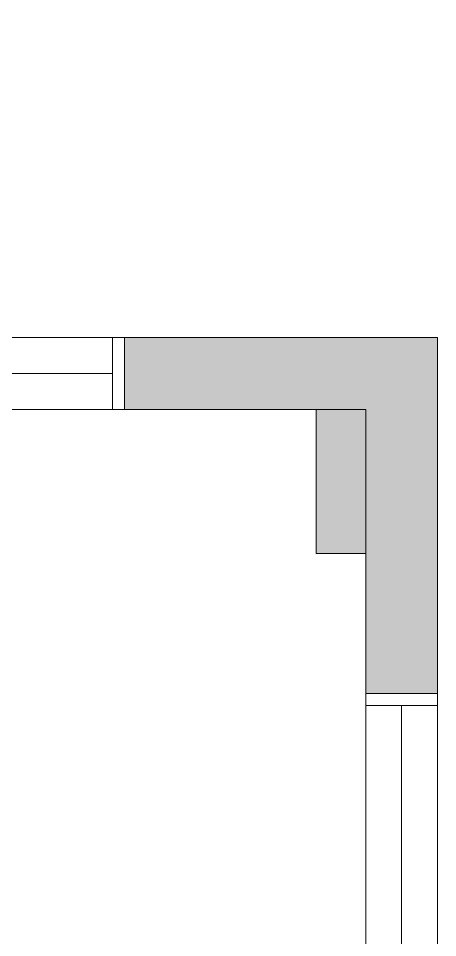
# Model space of a CAD drawing. Header units: inches. Extents: x 0 to 1536, y 72 to 1354.
# Drawn here: x 1466.3 to 1536.2, y 616.4 to 769.7 of the extents above; entities that cross this region are included whole.
import ezdxf

# ---------------------------------------------------------------- set-up
doc = ezdxf.new("R2010")
doc.units = ezdxf.units.IN
doc.header["$MEASUREMENT"] = 0
for name, color, linetype, lineweight in [('1600 K ST 6th Floor-Clean-REVISED_dwg', 8, 'Continuous', 9), ('A-COLS', 52, 'Continuous', 13), ('A-Glaz-Exst', 7, 'Continuous', 9), ('A-WALL', 113, 'Continuous', 13), ('A-WALL-PATT', 111, 'Continuous', 13)]:
    doc.layers.add(name, color=color, linetype=linetype, lineweight=lineweight)

# ---------------------------------------------------------------- blocks, each defined once
blk = doc.blocks.new('perimeter columns - perimeter columns-7228800-Level XX  POWER _ SIGNAL')
at = {"layer": 'A-COLS', "lineweight": 9}
h = blk.add_hatch(color=7, dxfattribs=at)
h.paths.add_polyline_path([(12, 84), (59, 84), (59, 94), (12, 94)], flags=0)
h.paths.add_polyline_path([(115, 84), (173, 84), (173, 94), (115, 94)], flags=0)
h.paths.add_polyline_path([(229, 84), (287, 84), (287, 94), (229, 94)], flags=0)
h.paths.add_polyline_path([(401, 84), (401, 94), (343, 94), (343, 84)], flags=0)
h.paths.add_polyline_path([(457, 84), (515, 84), (515, 94), (457, 94)], flags=0)
h.paths.add_polyline_path([(1184.95, 84), (1184.95, 94), (1159.95, 94), (1159.95, 84), (1179.07, 84)], flags=0)
h.paths.add_polyline_path([(1056.95, 84), (1079.95, 84), (1079.95, 94), (1056.95, 94)], flags=0)
h.paths.add_polyline_path([(1305.95, 84), (1305.95, 94), (1287.95, 94), (1287.95, 84), (1303.33, 84)], flags=0)
h.paths.add_polyline_path([(571, 84), (629, 84), (629, 94), (571, 94)], flags=0)
h.paths.add_polyline_path([(1390.51, 84), (1421.51, 84), (1426.24, 85.3), (1422.09, 94), (1390.51, 94)], flags=0)
h.paths.add_polyline_path([(953.33, 84), (953.95, 84), (953.95, 94), (931.95, 94), (931.95, 84), (941.03, 84)], flags=0)
h.paths.add_polyline_path([(685, 84), (743.95, 84), (743.95, 94), (685, 94), (685, 90.18)], flags=0)
h.paths.add_polyline_path([(838.95, 84), (838.95, 94), (819.95, 94), (819.95, 84), (832.82, 84)], flags=0)
h.paths.add_polyline_path([(1523.01, 178.61), (1524.2, 182.34), (1524.2, 206.47), (1515.95, 206.47), (1515.95, 182.29), (1519.44, 180.47)], flags=0)
h.paths.add_polyline_path([(1515.95, 318.22), (1524.2, 318.22), (1524.2, 348.22), (1515.95, 348.22), (1515.95, 345.4)], flags=0)
h.paths.add_polyline_path([(1524.2, 436.04), (1524.2, 456.04), (1515.95, 456.04), (1515.95, 436.04)], flags=0)
h.paths.add_polyline_path([(1524.2, 551.04), (1524.2, 569.54), (1515.95, 569.54), (1515.95, 551.04)], flags=0)
h.paths.add_polyline_path([(1524.2, 680.5), (1524.2, 704.5), (1515.95, 704.5), (1515.95, 680.5)], flags=0)
h.paths.add_polyline_path([(562.49, 696.5), (574.9, 696.5), (574.9, 704.5), (560.9, 704.5), (560.9, 769.75), (547.9, 769.75), (547.9, 696.5), (560.9, 696.5)], flags=0)
h.paths.add_polyline_path([(1287.27, 696.5), (1301.45, 696.5), (1301.45, 704.5), (1270.45, 704.5), (1270.45, 696.5), (1274.69, 696.5)], flags=0)
h.paths.add_polyline_path([(932.2, 696.5), (952.2, 696.5), (952.2, 704.5), (932.2, 704.5), (932.2, 698.78)], flags=0)
h.paths.add_polyline_path([(832.82, 696.5), (833.7, 696.5), (833.7, 704.5), (815.2, 704.5), (815.2, 696.5), (823.75, 696.5)], flags=0)
h.paths.add_polyline_path([(1410.45, 696.5), (1410.45, 704.5), (1385.45, 704.5), (1385.45, 696.5), (1410.4, 696.5)], flags=0)
h.paths.add_polyline_path([(739.8, 696.5), (739.8, 704.5), (722.81, 704.5), (722.81, 696.5)], flags=0)
h.paths.add_polyline_path([(1182.95, 696.5), (1182.95, 704.5), (1159.7, 704.5), (1159.7, 696.5), (1179.83, 696.5)], flags=0)
h.paths.add_polyline_path([(1075.7, 696.5), (1075.7, 704.5), (1049.7, 704.5), (1049.7, 696.5)], flags=0)
at = {"layer": 'A-COLS', "color": 8, "lineweight": 20}
for p, q in [((1515.95, 704.5), (1515.95, 680.5)), ((1524.2, 704.5), (1515.95, 704.5)), ((1524.2, 680.5), (1524.2, 704.5)), ((1515.95, 680.5), (1524.2, 680.5))]:
    blk.add_line(p, q, dxfattribs=at)
blk = doc.blocks.new('1600 K ST 6th Floor-Clean-REVISED_dwg-7023626-Level XX  POWER _ SIGNAL')
at = {"layer": 'A-Glaz-Exst'}
for p, q in [((1425.95, 716.5), (1483.95, 716.5)), ((1425.95, 704.5), (1483.95, 704.5)), ((1481.95, 704.5), (1483.95, 704.5)), ((1524.2, 655.12), (1524.2, 657.12)), ((1524.2, 601.12), (1524.2, 657.12)), ((1536.2, 601.12), (1536.2, 657.12))]:
    blk.add_line(p, q, dxfattribs=at)
at = {"layer": 'A-Glaz-Exst', "flags": 128}
for points in [[(1483.95, 716.5), (1481.95, 716.5), (1481.95, 704.5)], [(1481.95, 710.5), (1481.95, 710.5), (1427.96, 710.5), (1427.95, 710.5), (1481.95, 710.5), (1481.95, 710.5), (1427.95, 710.5), (1427.95, 710.5)], [(1536.2, 657.12), (1536.2, 655.12), (1524.2, 655.12)], [(1530.2, 603.12), (1530.2, 603.12), (1530.2, 655.12), (1530.2, 655.12), (1530.2, 603.12), (1530.2, 603.13), (1530.2, 655.12)]]:
    blk.add_lwpolyline(points, dxfattribs=at)

msp = doc.modelspace()

# ---------------------------------------------------------------- hatches: boundary and pattern name
at = {"layer": 'A-WALL-PATT', "lineweight": 9}
for points in [[(1524.2, 704.5), (1536.2, 704.5), (1536.2, 716.5), (1483.95, 716.5), (1483.95, 704.5)], [(1524.2, 657.12), (1536.2, 657.12), (1536.2, 704.5), (1524.2, 704.5), (1524.2, 659.52)]]:
    msp.add_hatch(color=7, dxfattribs=at).paths.add_polyline_path(points, flags=0)

# ---------------------------------------------------------------- linework, layer by layer
at = {"layer": 'A-WALL', "color": 8, "lineweight": 20}
for p, q in [((1536.2, 716.5), (1483.95, 716.5)), ((1483.95, 716.5), (1483.95, 704.5)), ((1536.2, 657.12), (1536.2, 716.5)), ((1483.95, 704.5), (1524.2, 704.5)), ((1524.2, 704.5), (1524.2, 657.12)), ((1524.2, 657.12), (1536.2, 657.12))]:
    msp.add_line(p, q, dxfattribs=at)

# ---------------------------------------------------------------- block references
at = {"layer": '1600 K ST 6th Floor-Clean-REVISED_dwg', "color": 7}
msp.add_blockref('1600 K ST 6th Floor-Clean-REVISED_dwg-7023626-Level XX  POWER _ SIGNAL', (0, 0), dxfattribs=at)
at = {"layer": 'A-COLS', "lineweight": 9}
msp.add_blockref('perimeter columns - perimeter columns-7228800-Level XX  POWER _ SIGNAL', (0, 0), dxfattribs=at)

doc.saveas('drawing.dxf')
